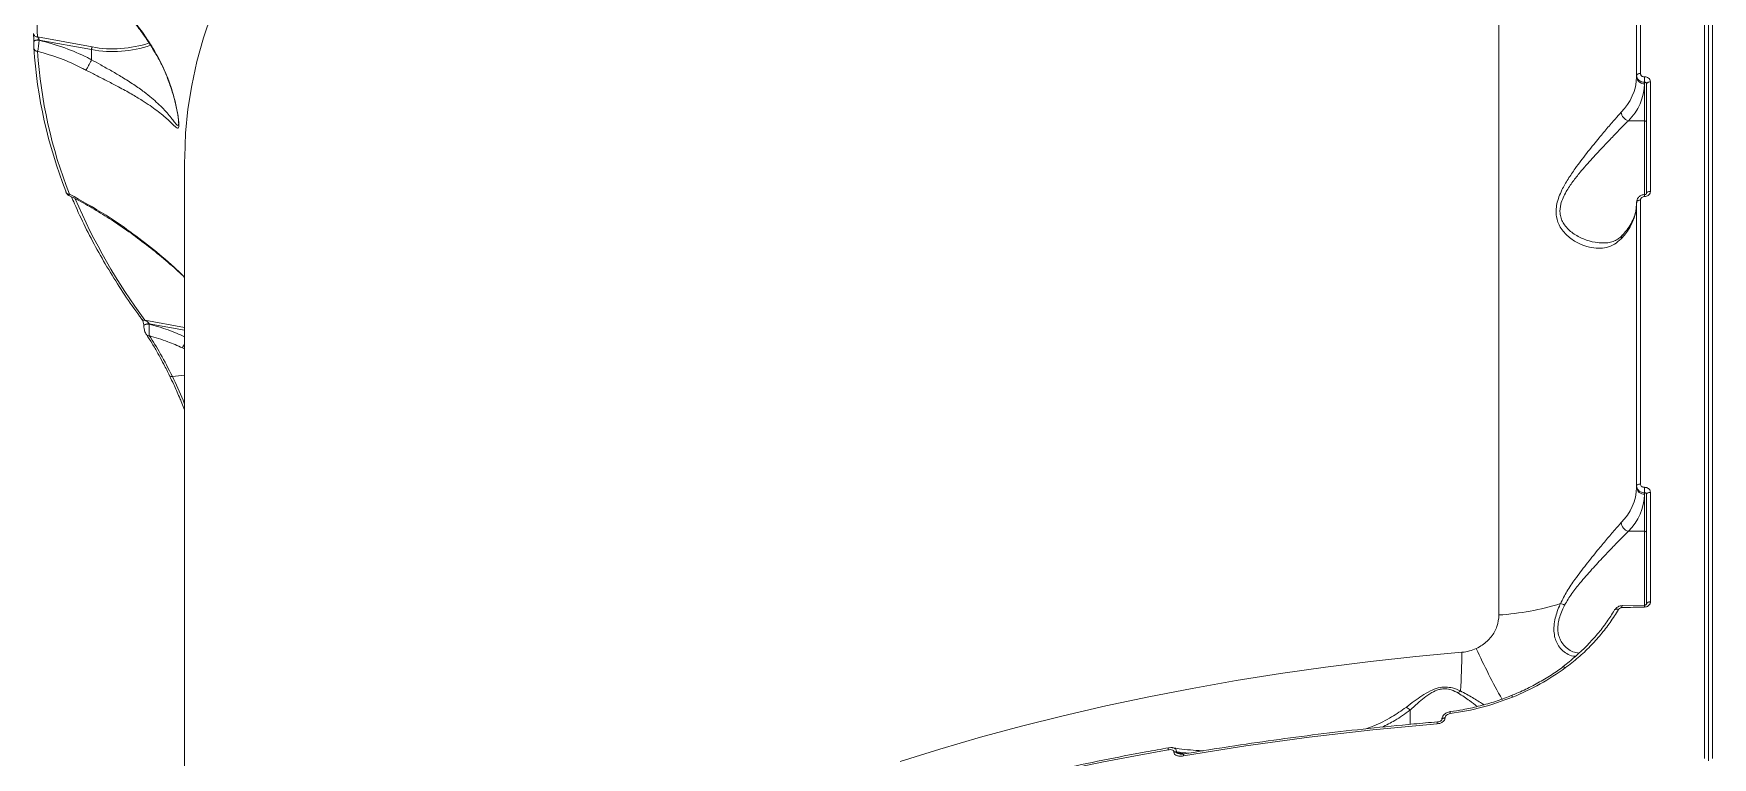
# Model space of a CAD drawing. Header units: millimetres. Extents: x -7151 to 6134, y -5040 to 5562.
# Drawn here: x -447.4 to -26.6, y 1548.6 to 1730 of the extents above; entities that cross this region are included whole.
import ezdxf

# ---------------------------------------------------------------- set-up
doc = ezdxf.new("R2010")
doc.units = ezdxf.units.MM
doc.layers.add('DIKOM_ОБЪЕКТ', color=7, linetype='Continuous')

msp = doc.modelspace()

# ---------------------------------------------------------------- linework, layer by layer
at = {"layer": 'DIKOM_ОБЪЕКТ', "color": 7, "linetype": 'Continuous', "lineweight": 15}
for p, q in [((-28.564, 1548.296), (-28.564, 1963.165)), ((-27.562, 1962.65), (-27.562, 1547.781)), ((-26.56, 1963.165), (-26.56, 1548.296)), ((-80.064, 1584.289), (-80.064, 1884.297)), ((-45.562, 1719.466), (-45.562, 1790.611)), ((-44.603, 1791.126), (-44.603, 1719.981)), ((-447.394, 1727.876), (-447.394, 1727.847)), ((-447.394, 1727.876), (-447.393, 1727.861)), ((-447.394, 1727.847), (-447.393, 1727.833)), ((-446.436, 1729.132), (-432.75, 1726.626)), ((-446.059, 1728.361), (-446.059, 1728.333)), ((-432.914, 1725.954), (-446.059, 1728.361)), ((-432.914, 1723.421), (-432.914, 1725.954)), ((-432.914, 1723.421), (-432.916, 1723.415)), ((-45.562, 1719.127), (-45.562, 1719.466)), ((-43.562, 1717.412), (-43.562, 1717.772)), ((-43.562, 1708.144), (-43.562, 1717.412)), ((-43.062, 1689.943), (-43.062, 1717.372)), ((-42.097, 1717.887), (-42.097, 1690.457)), ((-47.612, 1708.144), (-43.562, 1708.144)), ((-43.562, 1689.598), (-43.562, 1708.144)), ((-409.562, 1698.034), (-409.562, 1435.926)), ((-45.562, 1616.606), (-45.562, 1687.751)), ((-44.603, 1688.266), (-44.603, 1617.121)), ((-419.805, 1656.754), (-419.805, 1656.673)), ((-419.503, 1658.127), (-409.562, 1656.333)), ((-419.155, 1654.548), (-419.169, 1654.568)), ((-418.474, 1657.24), (-418.474, 1657.159)), ((-409.562, 1655.631), (-418.474, 1657.24)), ((-409.562, 1650.969), (-410.133, 1651.231)), ((-413.333, 1644.231), (-413.339, 1644.243)), ((-412.648, 1644.048), (-409.562, 1644.42)), ((-410.447, 1637.812), (-409.562, 1635.675)), ((-45.562, 1616.266), (-45.562, 1616.606)), ((-43.562, 1614.552), (-43.562, 1614.912)), ((-43.562, 1605.284), (-43.562, 1614.552)), ((-43.062, 1587.082), (-43.062, 1614.512)), ((-42.097, 1615.027), (-42.097, 1587.597)), ((-47.612, 1605.284), (-43.562, 1605.284)), ((-43.562, 1586.738), (-43.562, 1605.284)), ((-43.582, 1586.768), (-49.202, 1586.638)), ((-102.374, 1560.47), (-102.374, 1556.884)), ((-94.424, 1558.032), (-94.424, 1557.979)), ((-93.581, 1558.54), (-93.581, 1558.465)), ((-92.249, 1560.053), (-92.254, 1560.053)), ((-161.542, 1549.853), (-161.542, 1549.957)), ((-160.904, 1549.957), (-160.904, 1549.853)), ((-157.801, 1549.677), (-160.904, 1549.957)), ((-160.904, 1549.853), (-158.863, 1549.498))]:
    msp.add_line(p, q, dxfattribs=at)
at = {"layer": 'DIKOM_ОБЪЕКТ', "color": 7, "linetype": 'Continuous', "lineweight": 15, "flags": 128}
for points in [[(-402.826, 1734.818), (-404.83, 1728.907), (-406.482, 1722.966), (-407.783, 1717.003), (-408.729, 1711.022), (-409.321, 1705.028), (-409.557, 1699.029), (-409.562, 1698.034)], [(-446.059, 1728.361), (-446.295, 1728.388), (-446.537, 1728.385), (-446.77, 1728.353), (-446.982, 1728.292), (-447.159, 1728.207), (-447.291, 1728.103), (-447.371, 1727.985), (-447.394, 1727.876)], [(-446.059, 1728.333), (-446.295, 1728.36), (-446.537, 1728.357), (-446.77, 1728.324), (-446.982, 1728.264), (-447.159, 1728.179), (-447.291, 1728.074), (-447.371, 1727.957), (-447.394, 1727.847)], [(-45.562, 1719.466), (-45.544, 1719.564), (-45.49, 1719.659), (-45.402, 1719.746), (-45.283, 1719.823), (-45.139, 1719.887), (-44.973, 1719.936), (-44.792, 1719.968), (-44.603, 1719.981)], [(-43.062, 1717.372), (-43.044, 1717.47), (-42.989, 1717.565), (-42.901, 1717.652), (-42.781, 1717.73), (-42.635, 1717.794), (-42.469, 1717.842), (-42.287, 1717.874), (-42.097, 1717.887)], [(-439.303, 1690.26), (-439.331, 1690.356), (-439.348, 1690.513)], [(-45.562, 1687.751), (-45.544, 1687.849), (-45.49, 1687.943), (-45.402, 1688.031), (-45.283, 1688.108), (-45.139, 1688.172), (-44.973, 1688.221), (-44.792, 1688.252), (-44.603, 1688.266)], [(-43.062, 1689.943), (-43.044, 1690.041), (-42.989, 1690.136), (-42.901, 1690.223), (-42.781, 1690.3), (-42.635, 1690.364), (-42.469, 1690.413), (-42.287, 1690.444), (-42.097, 1690.457)], [(-418.474, 1657.24), (-418.752, 1657.268), (-419.034, 1657.255), (-419.298, 1657.202), (-419.522, 1657.113), (-419.689, 1656.995), (-419.785, 1656.858), (-419.805, 1656.755)], [(-418.474, 1657.159), (-418.752, 1657.188), (-419.034, 1657.175), (-419.298, 1657.121), (-419.522, 1657.032), (-419.689, 1656.914), (-419.785, 1656.777), (-419.805, 1656.667)], [(-45.562, 1616.606), (-45.544, 1616.704), (-45.49, 1616.799), (-45.402, 1616.886), (-45.283, 1616.963), (-45.139, 1617.027), (-44.973, 1617.076), (-44.792, 1617.108), (-44.603, 1617.121)], [(-43.062, 1614.512), (-43.044, 1614.61), (-42.989, 1614.705), (-42.901, 1614.792), (-42.781, 1614.87), (-42.635, 1614.934), (-42.469, 1614.982), (-42.287, 1615.014), (-42.097, 1615.027)], [(-43.062, 1587.082), (-43.044, 1587.181), (-42.989, 1587.275), (-42.901, 1587.363), (-42.781, 1587.44), (-42.635, 1587.504), (-42.469, 1587.553), (-42.287, 1587.584), (-42.097, 1587.597)], [(-50.936, 1585.64), (-50.9, 1585.689), (-50.824, 1585.739), (-50.72, 1585.767), (-50.594, 1585.774), (-50.448, 1585.757), (-50.288, 1585.718), (-50.121, 1585.659)], [(-43.6, 1586.283), (-44.304, 1586.269), (-45.007, 1586.254), (-45.711, 1586.239), (-46.414, 1586.223), (-47.117, 1586.206), (-47.82, 1586.189), (-48.524, 1586.171), (-49.227, 1586.153)], [(-230.202, 1547.578), (-220.232, 1550.683), (-210.082, 1553.631), (-199.763, 1556.417), (-189.283, 1559.04), (-178.653, 1561.497), (-167.883, 1563.787), (-156.982, 1565.906), (-145.961, 1567.853), (-134.829, 1569.625), (-123.598, 1571.222), (-112.277, 1572.642), (-100.877, 1573.884), (-89.41, 1574.945)], [(-63.975, 1571.312), (-63.933, 1571.332), (-63.867, 1571.325), (-63.784, 1571.29), (-63.685, 1571.227), (-63.576, 1571.138), (-63.459, 1571.027)], [(-94.424, 1558.031), (-94.388, 1558.17), (-94.273, 1558.304), (-94.09, 1558.416), (-93.853, 1558.497), (-93.581, 1558.54)], [(-94.424, 1557.957), (-94.388, 1558.095), (-94.273, 1558.229), (-94.09, 1558.341), (-93.853, 1558.422), (-93.581, 1558.465)], [(-95.537, 1557.017), (-103.615, 1556.293), (-111.664, 1555.488), (-119.68, 1554.602), (-127.662, 1553.635), (-135.605, 1552.589), (-143.507, 1551.463), (-151.365, 1550.257), (-159.176, 1548.973)], [(-163.017, 1550.504), (-171.149, 1549.029), (-179.221, 1547.468), (-187.23, 1545.822), (-195.171, 1544.092), (-203.041, 1542.278), (-210.837, 1540.381), (-218.556, 1538.402), (-226.195, 1536.342)], [(-162.867, 1551.002), (-162.885, 1550.996), (-162.93, 1550.957), (-162.967, 1550.886), (-162.994, 1550.784), (-163.011, 1550.655), (-163.017, 1550.504)], [(-159.03, 1549.47), (-159.037, 1549.469), (-159.084, 1549.436), (-159.123, 1549.367), (-159.152, 1549.264), (-159.17, 1549.131), (-159.176, 1548.973)]]:
    msp.add_lwpolyline(points, dxfattribs=at)
at = {"layer": 'DIKOM_ОБЪЕКТ', "color": 7, "linetype": 'Continuous', "lineweight": 15}
for centre, radius, start, end in [((-334.72, 1734.415), 111.841, 170.80511, 182.70745), ((-446.516, 1730.051), 0.923, 184.65635, 274.95736), ((-329.509, 1733.877), 118.089, 183.63809, 201.54377), ((-446.456, 1726.45), 0.907, 184.21004, 271.37706), ((-427.598, 1755.259), 29.783, 259.71785, 288.62425), ((-427.556, 1754.523), 28.376, 259.45385, 288.68123), ((-328.834, 1733.023), 117.838, 183.63884, 201.54313), ((-58.675, 1719.601), 13.122, 314.85899, 357.92732), ((-57.332, 1717.911), 13.779, 314.8599, 357.92628), ((-43.695, 1719.281), 1.874, 184.73325, 274.06473), ((-20.7, 1719.098), 22.9, 179.88564, 183.31986), ((-47.05, 1710.451), 2.375, 183.65866, 256.29134), ((-43.529, 1707.676), 0.469, 4.77641, 94.01875), ((-438.531, 1690.585), 0.838, 202.83302, 276.24558), ((-298.79, 1747.736), 150.338, 203.17698, 216.5873), ((-41.114, 1689.292), 2.491, 172.24064, 183.42553), ((-58.675, 1687.886), 13.122, 314.85899, 357.92732), ((-48.105, 1678.619), 1.315, 138.29289, 181.52408), ((-419.701, 1658.885), 0.783, 218.91933, 284.60256), ((-418.576, 1655.008), 0.739, 218.47793, 281.726), ((-417.773, 1656.232), 9.131, 326.79221, 334.04933), ((-412.857, 1644.641), 0.628, 220.71769, 289.41575), ((-58.676, 1616.741), 13.122, 314.85934, 357.92697), ((-43.695, 1616.421), 1.874, 184.73541, 274.06256), ((-20.7, 1616.238), 22.9, 179.88564, 183.31986), ((-57.332, 1615.051), 13.779, 314.86078, 357.9254), ((-47.05, 1607.591), 2.375, 183.65866, 256.29134), ((-43.529, 1604.816), 0.469, 4.77018, 94.02499), ((-84.529, 1651.677), 67.536, 273.79031, 287.11321), ((-66.122, 1581.013), 6.292, 66.47343, 76.52342), ((-41.169, 1586.433), 2.436, 172.08586, 183.523), ((-47.362, 1586.3), 1.87, 169.58317, 184.51093), ((-217.963, 1574.393), 128.555, 355.92824, 0.24646), ((74.861, 1649.504), 176.692, 204.6197, 209.25729), ((-87.965, 1563.131), 2.77, 129.64837, 145.43221), ((-77.534, 1563.442), 0.877, 15.74318, 48.13433), ((-94.882, 1557.163), 0.672, 149.35715, 192.54962), ((-91.388, 1559.778), 0.909, 162.37124, 193.15282), ((-161.224, 1548.083), 1.901, 80.32139, 99.65722), ((-161.224, 1547.979), 1.901, 80.32139, 99.65722)]:
    msp.add_arc(centre, radius, start, end, dxfattribs=at)
for points, knots in [([(-445.227, 1752.371), (-444.188, 1751.8), (-442.062, 1750.633), (-438.866, 1748.547), (-435.647, 1746.2), (-432.482, 1743.614), (-429.42, 1740.831), (-426.515, 1737.896), (-423.804, 1734.852), (-421.311, 1731.726), (-419.063, 1728.604), (-417.74, 1726.466), (-417.105, 1725.44)], [0, 0, 0, 0, 0.0999214, 0.2045367, 0.3099557, 0.4160057, 0.5213124, 0.6240324, 0.7237688, 0.8203345, 0.9137774, 1, 1, 1, 1]), ([(-444.767, 1752.588), (-442.98, 1751.552), (-439.382, 1749.465), (-434.478, 1745.752), (-429.437, 1741.3), (-425.295, 1736.943), (-421.733, 1732.524), (-419.229, 1729.064), (-417.739, 1726.649), (-417.02, 1725.482)], [0, 0, 0, 0, 0.1738756, 0.3501403, 0.4880628, 0.6922752, 0.7971177, 0.9019395, 1, 1, 1, 1]), ([(-447.393, 1727.861), (-447.393, 1727.928), (-447.394, 1728.145), (-447.398, 1728.58), (-447.408, 1729.126), (-447.422, 1729.633), (-447.431, 1729.862), (-447.436, 1729.976)], [0, 0, 0, 0, 0.0931609, 0.3039037, 0.5302331, 0.7651604, 1, 1, 1, 1]), ([(-447.361, 1726.384), (-447.365, 1726.462), (-447.373, 1726.618), (-447.382, 1726.965), (-447.39, 1727.339), (-447.393, 1727.639), (-447.393, 1727.788), (-447.393, 1727.833)], [0, 0, 0, 0, 0.2336978, 0.4673096, 0.6955419, 0.9086694, 1, 1, 1, 1]), ([(-446.436, 1729.132), (-446.392, 1729.086), (-446.306, 1728.998), (-446.19, 1728.815), (-446.11, 1728.636), (-446.075, 1728.505), (-446.061, 1728.422), (-446.06, 1728.383), (-446.059, 1728.361)], [0, 0, 0, 0, 0.2685555, 0.5228544, 0.7425557, 0.8691034, 0.9241415, 1, 1, 1, 1]), ([(-446.059, 1728.333), (-446.062, 1728.244), (-446.074, 1727.951), (-446.12, 1727.369), (-446.207, 1726.645), (-446.32, 1725.978), (-446.396, 1725.688), (-446.434, 1725.544)], [0, 0, 0, 0, 0.0942462, 0.3122728, 0.5411953, 0.7714358, 1, 1, 1, 1]), ([(-446.059, 1728.333), (-443.892, 1727.738), (-439.782, 1726.612), (-435.435, 1724.712), (-433.258, 1723.597), (-432.914, 1723.421)], [0, 0, 0, 0, 0.4843403, 0.9185193, 1, 1, 1, 1]), ([(-432.75, 1726.626), (-432.754, 1726.619), (-432.767, 1726.6), (-432.797, 1726.543), (-432.839, 1726.436), (-432.881, 1726.277), (-432.909, 1726.107), (-432.913, 1726.005), (-432.914, 1725.954)], [0, 0, 0, 0, 0.0536011, 0.1414634, 0.3560771, 0.5708236, 0.7853302, 1, 1, 1, 1]), ([(-434.317, 1720.837), (-434.648, 1721.01), (-436.727, 1722.096), (-440.737, 1723.888), (-444.51, 1724.985), (-446.434, 1725.544)], [0, 0, 0, 0, 0.0849993, 0.5334718, 1, 1, 1, 1]), ([(-417.02, 1725.482), (-416.086, 1723.747), (-414.197, 1720.236), (-412.55, 1715.376), (-411.663, 1711.819), (-411.256, 1709.676), (-411.044, 1708.191), (-410.965, 1707.026), (-411.052, 1706.332), (-411.325, 1706.228), (-411.761, 1706.51), (-412.507, 1707.206), (-413.896, 1708.553), (-415.923, 1710.269), (-418.197, 1711.917), (-420.314, 1713.315), (-422.912, 1714.873), (-425.85, 1716.484), (-428.869, 1718.051), (-431.659, 1719.461), (-433.487, 1720.407), (-434.317, 1720.837)], [0, 0, 0, 0, 0.091327, 0.184876, 0.239019, 0.266438, 0.2946554, 0.3210566, 0.3475173, 0.383035, 0.4182934, 0.4536313, 0.5268366, 0.6259305, 0.6770939, 0.7282391, 0.79039, 0.854061, 0.9046404, 0.9566776, 1, 1, 1, 1]), ([(-434.317, 1720.837), (-434.308, 1720.849), (-434.241, 1720.941), (-434.076, 1721.193), (-433.788, 1721.681), (-433.471, 1722.267), (-433.16, 1722.88), (-432.997, 1723.236), (-432.916, 1723.415)], [0, 0, 0, 0, 0.02597374, 0.2095825, 0.40717548, 0.60479636, 0.80240868, 1, 1, 1, 1]), ([(-432.916, 1723.415), (-432.915, 1723.414), (-432.124, 1723.019), (-430.435, 1722.021), (-427.82, 1720.591), (-425.005, 1718.935), (-422.248, 1717.18), (-419.132, 1714.971), (-416.143, 1712.428), (-414.024, 1710.224), (-412.726, 1708.59), (-411.955, 1707.576), (-411.413, 1706.956), (-411.136, 1706.944), (-411.039, 1707.243), (-411.065, 1707.606), (-411.066, 1707.626)], [0, 0, 0, 0, 0.0000375, 0.0622088, 0.1373242, 0.2125228, 0.306098, 0.3997965, 0.5503261, 0.7010679, 0.771718, 0.8424101, 0.9124969, 0.9621457, 0.9979358, 1, 1, 1, 1]), ([(-417.02, 1725.482), (-417.039, 1725.471), (-417.1, 1725.437), (-417.109, 1725.435), (-417.115, 1725.434)], [0, 0, 0, 0, 0.3231706, 1, 1, 1, 1]), ([(-417.111, 1725.435), (-416.626, 1724.597), (-415.587, 1722.802), (-414.256, 1719.868), (-413.137, 1716.907), (-412.317, 1714.238), (-411.78, 1712.143), (-411.545, 1710.97), (-411.447, 1710.481)], [0, 0, 0, 0, 0.1777422, 0.380987, 0.592457, 0.763162, 0.90124, 1, 1, 1, 1]), ([(-43.562, 1717.772), (-43.71, 1717.779), (-44.082, 1717.797), (-44.645, 1717.997), (-45.151, 1718.379), (-45.496, 1718.889), (-45.54, 1719.274), (-45.562, 1719.466)], [0, 0, 0, 0, 0.1417361, 0.3563978, 0.5709482, 0.7854327, 1, 1, 1, 1]), ([(-44.603, 1719.981), (-44.592, 1719.885), (-44.569, 1719.693), (-44.397, 1719.44), (-44.143, 1719.251), (-43.861, 1719.154), (-43.674, 1719.147), (-43.6, 1719.144)], [0, 0, 0, 0, 0.2142795, 0.4286235, 0.6431815, 0.8580768, 1, 1, 1, 1]), ([(-43.6, 1719.144), (-43.489, 1719.14), (-43.21, 1719.13), (-42.787, 1718.983), (-42.406, 1718.7), (-42.146, 1718.319), (-42.113, 1718.031), (-42.097, 1717.887)], [0, 0, 0, 0, 0.1419081, 0.3567183, 0.571296, 0.7857016, 1, 1, 1, 1]), ([(-43.062, 1717.372), (-43.067, 1717.42), (-43.079, 1717.516), (-43.165, 1717.639), (-43.292, 1717.729), (-43.432, 1717.773), (-43.525, 1717.772), (-43.562, 1717.772)], [0, 0, 0, 0, 0.2140116, 0.4281928, 0.6430344, 0.858075, 1, 1, 1, 1]), ([(-411.447, 1710.481), (-411.44, 1710.451), (-411.343, 1709.99), (-411.226, 1709.222), (-411.107, 1708.333), (-411.065, 1707.787), (-411.066, 1707.659), (-411.066, 1707.626)], [0, 0, 0, 0, 0.0253959, 0.3851832, 0.6805493, 0.9179559, 1, 1, 1, 1]), ([(-49.42, 1678.585), (-49.975, 1678.077), (-51.087, 1677.062), (-53.063, 1676.317), (-55.185, 1676.087), (-57.562, 1676.393), (-60.142, 1677.307), (-62.7, 1678.962), (-64.735, 1681.206), (-65.688, 1683.601), (-65.806, 1685.662), (-65.593, 1687.333), (-65.071, 1689.062), (-64.15, 1691.164), (-62.771, 1693.56), (-60.67, 1696.62), (-58.117, 1699.972), (-55.399, 1703.311), (-52.99, 1706.206), (-51.002, 1708.541), (-49.918, 1709.746), (-49.42, 1710.3)], [0, 0, 0, 0, 0.0554777, 0.1110244, 0.1664992, 0.2220063, 0.2900261, 0.3579642, 0.4226763, 0.477409, 0.5052477, 0.5330958, 0.5627101, 0.5923755, 0.6404307, 0.6885816, 0.7603272, 0.8320617, 0.8909999, 0.9498682, 1, 1, 1, 1]), ([(-47.612, 1708.144), (-48.137, 1707.627), (-49.273, 1706.505), (-51.354, 1704.357), (-53.866, 1701.727), (-56.712, 1698.681), (-59.385, 1695.668), (-61.601, 1692.885), (-63.052, 1690.741), (-64.036, 1688.831), (-64.691, 1687), (-64.835, 1685.479), (-64.643, 1684.139), (-64.317, 1683.123), (-63.371, 1681.504), (-61.536, 1679.815), (-58.857, 1678.412), (-56.231, 1677.628), (-54.59, 1677.55), (-53.893, 1677.518)], [0, 0, 0, 0, 0.0614316, 0.1331444, 0.206803, 0.2939334, 0.3833538, 0.4406194, 0.4990518, 0.5330415, 0.567942, 0.6178988, 0.631208, 0.6623773, 0.6945854, 0.7715352, 0.853517, 0.9377497, 1, 1, 1, 1]), ([(-439.287, 1690.269), (-439.251, 1690.16), (-439.184, 1689.961), (-439.011, 1689.711), (-438.822, 1689.504), (-438.672, 1689.441), (-438.632, 1689.425)], [0, 0, 0, 0, 0.3526385, 0.6429283, 0.9050098, 1, 1, 1, 1]), ([(-438.632, 1689.427), (-438.138, 1689.187), (-436.2, 1688.248), (-432.809, 1686.334), (-428.454, 1683.682), (-424.075, 1680.732), (-419.683, 1677.518), (-415.375, 1674.075), (-411.987, 1671.18), (-410.104, 1669.374), (-409.562, 1668.854)], [0, 0, 0, 0, 0.0496349, 0.1942653, 0.3409758, 0.4897713, 0.6405937, 0.7935044, 0.9405773, 1, 1, 1, 1]), ([(-438.44, 1689.752), (-438.482, 1689.621), (-438.553, 1689.403), (-438.605, 1689.432), (-438.626, 1689.443)], [0, 0, 0, 0, 0.60146012, 1, 1, 1, 1]), ([(-438.44, 1689.752), (-435.368, 1688.06), (-430.273, 1685.254), (-423.257, 1680.448), (-417.336, 1675.886), (-412.745, 1672.048), (-410.209, 1669.548), (-409.562, 1668.911)], [0, 0, 0, 0, 0.3104562, 0.5148972, 0.7193286, 0.9284739, 1, 1, 1, 1]), ([(-437.922, 1689.078), (-437.68, 1688.501), (-436.623, 1685.983), (-434.534, 1681.552), (-431.535, 1675.804), (-428.223, 1670.102), (-424.673, 1664.547), (-421.965, 1660.657), (-420.494, 1658.645), (-420.309, 1658.393)], [0, 0, 0, 0, 0.0553284, 0.2410588, 0.4268296, 0.6126539, 0.7985275, 0.9747113, 1, 1, 1, 1]), ([(-43.581, 1689.614), (-43.639, 1689.617), (-43.953, 1689.631), (-44.523, 1689.437), (-45.133, 1688.986), (-45.479, 1688.372), (-45.605, 1687.88), (-45.545, 1687.627), (-45.534, 1687.583)], [0, 0, 0, 0, 0.0538767, 0.2916804, 0.5387822, 0.751453, 0.9573194, 1, 1, 1, 1]), ([(-43.6, 1689.143), (-43.713, 1689.132), (-43.938, 1689.108), (-44.239, 1688.954), (-44.466, 1688.732), (-44.586, 1688.488), (-44.598, 1688.329), (-44.603, 1688.266)], [0, 0, 0, 0, 0.2150654, 0.4302018, 0.6449226, 0.8594308, 1, 1, 1, 1]), ([(-43.075, 1689.916), (-43.074, 1689.899), (-43.073, 1689.871), (-43.16, 1689.77), (-43.282, 1689.692), (-43.436, 1689.639), (-43.586, 1689.623), (-43.671, 1689.633), (-43.703, 1689.636)], [0, 0, 0, 0, 0.2755858, 0.4590789, 0.6095598, 0.7622434, 0.9132564, 1, 1, 1, 1]), ([(-42.097, 1690.457), (-42.104, 1690.363), (-42.122, 1690.124), (-42.302, 1689.759), (-42.642, 1689.426), (-43.093, 1689.196), (-43.431, 1689.161), (-43.6, 1689.143)], [0, 0, 0, 0, 0.1406375, 0.3551343, 0.569861, 0.7848418, 1, 1, 1, 1]), ([(-45.562, 1687.411), (-45.569, 1687.142), (-45.592, 1686.306), (-45.855, 1684.908), (-46.473, 1683.223), (-47.404, 1681.567), (-48.334, 1680.33), (-48.947, 1679.65), (-49.084, 1679.498)], [0, 0, 0, 0, 0.1027401, 0.3181998, 0.5309333, 0.7384758, 0.941515, 1, 1, 1, 1]), ([(-49.093, 1679.526), (-49.19, 1679.41), (-49.566, 1678.964), (-50.338, 1678.413), (-51.445, 1677.855), (-52.632, 1677.538), (-53.506, 1677.53), (-53.89, 1677.527)], [0, 0, 0, 0, 0.07525782, 0.29062466, 0.53424727, 0.79573394, 1, 1, 1, 1]), ([(-420.303, 1658.381), (-420.295, 1658.371), (-420.267, 1658.335), (-420.15, 1658.132), (-420.013, 1657.806), (-419.897, 1657.422), (-419.835, 1657.113), (-419.808, 1656.89), (-419.806, 1656.795), (-419.806, 1656.755)], [0, 0, 0, 0, 0.0704855, 0.2593272, 0.5057206, 0.692611, 0.8267336, 0.9291259, 1, 1, 1, 1]), ([(-419.796, 1656.666), (-419.794, 1656.478), (-419.791, 1656.246), (-419.731, 1656.016), (-419.719, 1655.972)], [0, 0, 0, 0, 0.8120076, 1, 1, 1, 1]), ([(-419.719, 1655.972), (-419.686, 1655.822), (-419.604, 1655.46), (-419.418, 1654.974), (-419.236, 1654.703), (-419.153, 1654.579)], [0, 0, 0, 0, 0.2777893, 0.667629, 1, 1, 1, 1]), ([(-419.503, 1658.127), (-419.372, 1658.063), (-419.131, 1657.945), (-418.825, 1657.728), (-418.632, 1657.547), (-418.538, 1657.422), (-418.498, 1657.346), (-418.477, 1657.287), (-418.475, 1657.253), (-418.474, 1657.24)], [0, 0, 0, 0, 0.3386774, 0.6208354, 0.8057757, 0.875971, 0.9257821, 0.9716912, 1, 1, 1, 1]), ([(-419.149, 1654.552), (-419.148, 1654.55), (-418.681, 1653.861), (-417.704, 1652.317), (-416.647, 1650.561), (-416.067, 1649.487), (-415.978, 1649.321)], [0, 0, 0, 0, 0.0016398, 0.4587013, 0.9166074, 1, 1, 1, 1]), ([(-418.474, 1657.159), (-418.481, 1656.965), (-418.494, 1656.577), (-418.495, 1655.908), (-418.484, 1655.249), (-418.461, 1654.676), (-418.437, 1654.407), (-418.426, 1654.285)], [0, 0, 0, 0, 0.19605217, 0.39177541, 0.59611732, 0.81706153, 1, 1, 1, 1]), ([(-418.474, 1657.159), (-416.862, 1656.716), (-413.844, 1655.886), (-410.923, 1654.62), (-409.562, 1654.031)], [0, 0, 0, 0, 0.5343833, 1, 1, 1, 1]), ([(-418.426, 1654.285), (-417.483, 1652.815), (-415.572, 1649.838), (-413.63, 1645.994), (-412.648, 1644.048)], [0, 0, 0, 0, 0.4938467, 1, 1, 1, 1]), ([(-410.133, 1651.231), (-411.343, 1651.769), (-414.062, 1652.977), (-416.869, 1653.818), (-418.426, 1654.285)], [0, 0, 0, 0, 0.4451097, 1, 1, 1, 1]), ([(-415.978, 1649.321), (-415.577, 1648.595), (-414.696, 1646.999), (-413.817, 1645.215), (-413.338, 1644.243)], [0, 0, 0, 0, 0.45495076, 1, 1, 1, 1]), ([(-413.342, 1644.226), (-412.997, 1643.513), (-412.17, 1641.804), (-411.201, 1639.645), (-410.594, 1638.169), (-410.447, 1637.812)], [0, 0, 0, 0, 0.3520113, 0.8431514, 1, 1, 1, 1]), ([(-412.648, 1644.048), (-411.726, 1642.139), (-410.667, 1639.946), (-409.689, 1637.437), (-409.562, 1637.112)], [0, 0, 0, 0, 0.870424, 1, 1, 1, 1]), ([(-43.562, 1614.912), (-43.71, 1614.919), (-44.082, 1614.937), (-44.645, 1615.137), (-45.151, 1615.519), (-45.496, 1616.029), (-45.54, 1616.414), (-45.562, 1616.606)], [0, 0, 0, 0, 0.1417361, 0.3563978, 0.5709482, 0.7854327, 1, 1, 1, 1]), ([(-44.603, 1617.121), (-44.592, 1617.025), (-44.569, 1616.833), (-44.397, 1616.579), (-44.143, 1616.391), (-43.861, 1616.294), (-43.674, 1616.287), (-43.6, 1616.284)], [0, 0, 0, 0, 0.2142181, 0.4285789, 0.6431536, 0.8580657, 1, 1, 1, 1]), ([(-43.6, 1616.284), (-43.489, 1616.28), (-43.21, 1616.27), (-42.787, 1616.123), (-42.406, 1615.84), (-42.146, 1615.459), (-42.113, 1615.171), (-42.097, 1615.027)], [0, 0, 0, 0, 0.1419081, 0.3567183, 0.571296, 0.7857016, 1, 1, 1, 1]), ([(-43.062, 1614.512), (-43.067, 1614.56), (-43.079, 1614.655), (-43.165, 1614.779), (-43.292, 1614.869), (-43.432, 1614.913), (-43.525, 1614.912), (-43.562, 1614.912)], [0, 0, 0, 0, 0.2140199, 0.4282095, 0.6429348, 0.8580695, 1, 1, 1, 1]), ([(-64.656, 1587.131), (-64.141, 1588.16), (-63.092, 1590.254), (-60.837, 1593.523), (-58.204, 1596.995), (-55.497, 1600.334), (-53.061, 1603.258), (-51.044, 1605.633), (-49.933, 1606.868), (-49.42, 1607.44)], [0, 0, 0, 0, 0.1260956, 0.2567306, 0.4243384, 0.5968658, 0.7353019, 0.8775703, 1, 1, 1, 1]), ([(-47.612, 1605.284), (-48.153, 1604.75), (-49.308, 1603.609), (-51.419, 1601.428), (-53.941, 1598.787), (-56.794, 1595.736), (-59.525, 1592.631), (-61.918, 1589.658), (-63.041, 1587.749), (-63.61, 1586.781)], [0, 0, 0, 0, 0.1227124, 0.2624629, 0.4060151, 0.5749222, 0.7482616, 0.8723702, 1, 1, 1, 1]), ([(-60.855, 1573.964), (-60.881, 1573.961), (-61.535, 1573.892), (-62.638, 1574.316), (-64.082, 1575.206), (-65.118, 1576.409), (-65.832, 1577.821), (-66.245, 1579.337), (-66.342, 1581.095), (-66.047, 1583.479), (-65.354, 1585.549), (-64.749, 1586.919), (-64.656, 1587.131)], [0, 0, 0, 0, 0.0066425, 0.1681103, 0.2964427, 0.4246293, 0.5191675, 0.6135892, 0.7097059, 0.8058164, 0.9699743, 1, 1, 1, 1]), ([(-63.61, 1586.781), (-63.708, 1586.586), (-64.337, 1585.337), (-65.044, 1583.486), (-65.348, 1581.381), (-65.303, 1580.281), (-65.122, 1579.222), (-64.8, 1578.212), (-64.033, 1576.907), (-62.932, 1575.82), (-61.542, 1574.99), (-60.528, 1574.827), (-60.02, 1574.745)], [0, 0, 0, 0, 0.03130951, 0.2004969, 0.29024988, 0.38001197, 0.3969252, 0.49475318, 0.59273788, 0.72818169, 0.86381528, 1, 1, 1, 1]), ([(-43.075, 1587.056), (-43.074, 1587.039), (-43.073, 1587.011), (-43.16, 1586.909), (-43.282, 1586.832), (-43.436, 1586.779), (-43.586, 1586.763), (-43.671, 1586.773), (-43.703, 1586.776)], [0, 0, 0, 0, 0.2755858, 0.4590789, 0.6095598, 0.7622434, 0.9132564, 1, 1, 1, 1]), ([(-42.097, 1587.597), (-42.104, 1587.503), (-42.122, 1587.263), (-42.302, 1586.899), (-42.642, 1586.566), (-43.093, 1586.336), (-43.431, 1586.301), (-43.6, 1586.283)], [0, 0, 0, 0, 0.1406397, 0.3550994, 0.5698625, 0.7848467, 1, 1, 1, 1]), ([(-85.768, 1575.895), (-85.248, 1576.165), (-83.794, 1576.921), (-81.869, 1578.785), (-80.353, 1581.423), (-80.161, 1583.327), (-80.064, 1584.289)], [0, 0, 0, 0, 0.1529475, 0.4283697, 0.7114299, 1, 1, 1, 1]), ([(-50.121, 1585.659), (-50.789, 1584.576), (-52.126, 1582.409), (-54.514, 1579.335), (-57.189, 1576.389), (-60.153, 1573.588), (-62.357, 1571.881), (-63.459, 1571.027)], [0, 0, 0, 0, 0.1976858, 0.3953937, 0.5930917, 0.7965507, 1, 1, 1, 1]), ([(-51.038, 1585.693), (-51.151, 1585.487), (-51.8, 1584.304), (-52.606, 1583.183), (-53.27, 1582.258)], [0, 0, 0, 0, 0.1745131, 1, 1, 1, 1]), ([(-49.201, 1586.622), (-49.288, 1586.623), (-49.633, 1586.625), (-50.189, 1586.406), (-50.715, 1586.02), (-50.885, 1585.682), (-50.95, 1585.554)], [0, 0, 0, 0, 0.1191593, 0.4714883, 0.7998144, 1, 1, 1, 1]), ([(-49.227, 1586.153), (-49.34, 1586.14), (-49.565, 1586.115), (-49.865, 1585.959), (-50.039, 1585.79), (-50.107, 1585.682), (-50.121, 1585.659)], [0, 0, 0, 0, 0.3067513, 0.6133358, 0.9194678, 1, 1, 1, 1]), ([(-53.27, 1582.258), (-53.311, 1582.198), (-54.023, 1581.131), (-55.658, 1579.169), (-58.173, 1576.396), (-60.978, 1573.816), (-62.943, 1572.142), (-64.02, 1571.387), (-64.033, 1571.378)], [0, 0, 0, 0, 0.0146934, 0.259497, 0.5052827, 0.7513915, 0.9969893, 1, 1, 1, 1]), ([(-89.41, 1574.945), (-89.351, 1574.951), (-88.711, 1575.008), (-87.458, 1575.222), (-86.338, 1575.668), (-85.768, 1575.895)], [0, 0, 0, 0, 0.0467824, 0.5142553, 1, 1, 1, 1]), ([(-64, 1571.345), (-64.453, 1570.999), (-65.918, 1569.884), (-68.597, 1568.196), (-72.01, 1566.308), (-74.813, 1564.953), (-76.5, 1564.299), (-76.959, 1564.121)], [0, 0, 0, 0, 0.1172688, 0.3790618, 0.6408563, 0.9023937, 1, 1, 1, 1]), ([(-63.459, 1571.027), (-65.495, 1569.623), (-69.616, 1566.782), (-74.314, 1564.722), (-76.69, 1563.68)], [0, 0, 0, 0, 0.4941788, 1, 1, 1, 1]), ([(-103.374, 1561.138), (-102.691, 1561.661), (-101.428, 1562.63), (-99.423, 1564.064), (-97.443, 1565.237), (-95.401, 1566.059), (-93.431, 1566.306), (-91.483, 1566.017), (-90.371, 1565.539), (-89.733, 1565.264)], [0, 0, 0, 0, 0.1839836, 0.3401645, 0.4956608, 0.6241959, 0.7374804, 0.8492188, 1, 1, 1, 1]), ([(-90.246, 1564.703), (-90.805, 1565.008), (-91.763, 1565.531), (-93.398, 1565.862), (-94.519, 1565.755), (-95.687, 1565.458), (-97.128, 1564.783), (-98.875, 1563.558), (-100.649, 1562.048), (-101.764, 1561.028), (-102.374, 1560.47)], [0, 0, 0, 0, 0.1504005, 0.257911, 0.3420764, 0.3655621, 0.4905052, 0.6488117, 0.8079323, 1, 1, 1, 1]), ([(-76.69, 1563.68), (-79.192, 1562.765), (-84.259, 1560.913), (-89.579, 1560.022), (-92.273, 1559.571)], [0, 0, 0, 0, 0.4937669, 1, 1, 1, 1]), ([(-76.957, 1564.115), (-77.217, 1564.004), (-78.673, 1563.379), (-81.44, 1562.454), (-85.242, 1561.367), (-88.861, 1560.562), (-91.211, 1560.226), (-92.253, 1560.077)], [0, 0, 0, 0, 0.0536683, 0.3010981, 0.5500236, 0.8003511, 1, 1, 1, 1]), ([(-85.523, 1561.346), (-86.136, 1561.837), (-87.484, 1562.918), (-89.271, 1564.073), (-90.246, 1564.703)], [0, 0, 0, 0, 0.4542248, 1, 1, 1, 1]), ([(-89.733, 1565.264), (-88.694, 1564.712), (-86.613, 1563.606), (-84.736, 1562.379), (-83.945, 1561.874), (-83.837, 1561.805)], [0, 0, 0, 0, 0.4629231, 0.9266492, 1, 1, 1, 1]), ([(-95.459, 1557.505), (-97.452, 1557.332), (-103.23, 1556.831), (-112.753, 1555.878), (-123.999, 1554.596), (-135.173, 1553.153), (-146.07, 1551.58), (-154.005, 1550.319), (-158.246, 1549.603), (-159.03, 1549.47)], [0, 0, 0, 0, 0.0925207, 0.2683029, 0.4440847, 0.6198745, 0.7956623, 0.9622028, 1, 1, 1, 1]), ([(-113.185, 1555.803), (-112.595, 1556.027), (-110.431, 1556.85), (-107.077, 1558.558), (-104.561, 1560.311), (-103.374, 1561.138)], [0, 0, 0, 0, 0.1652596, 0.6064339, 1, 1, 1, 1]), ([(-102.376, 1560.477), (-103.617, 1559.559), (-105.803, 1557.941), (-108.308, 1556.716), (-109.39, 1556.186)], [0, 0, 0, 0, 0.5677032, 1, 1, 1, 1]), ([(-103.374, 1561.138), (-103.343, 1561.127), (-103.178, 1561.068), (-102.832, 1560.889), (-102.539, 1560.624), (-102.376, 1560.477)], [0, 0, 0, 0, 0.0927681, 0.4978706, 1, 1, 1, 1]), ([(-102.374, 1560.47), (-102.374, 1560.471), (-102.374, 1560.473), (-102.375, 1560.476), (-102.376, 1560.477), (-102.376, 1560.477)], [0, 0, 0, 0, 0.4201376, 0.7687833, 1, 1, 1, 1]), ([(-93.581, 1558.465), (-93.597, 1558.345), (-93.627, 1558.103), (-93.871, 1557.735), (-94.298, 1557.378), (-94.889, 1557.11), (-95.333, 1557.046), (-95.537, 1557.017)], [0, 0, 0, 0, 0.1523182, 0.3040459, 0.5080346, 0.773244, 1, 1, 1, 1]), ([(-94.422, 1557.984), (-94.422, 1557.982), (-94.423, 1557.979), (-94.455, 1557.928), (-94.52, 1557.86), (-94.643, 1557.761), (-94.863, 1557.643), (-95.153, 1557.537), (-95.366, 1557.528), (-95.459, 1557.524)], [0, 0, 0, 0, 0.06829047, 0.1407862, 0.22634651, 0.33620275, 0.51749378, 0.78814322, 1, 1, 1, 1]), ([(-92.252, 1560.04), (-92.34, 1560.031), (-92.746, 1559.987), (-93.371, 1559.717), (-93.994, 1559.219), (-94.325, 1558.65), (-94.457, 1558.229), (-94.423, 1558.033), (-94.422, 1558.03)], [0, 0, 0, 0, 0.0822095, 0.3768364, 0.6102188, 0.8113127, 0.9964824, 1, 1, 1, 1]), ([(-92.273, 1559.571), (-92.439, 1559.537), (-92.768, 1559.469), (-93.174, 1559.241), (-93.44, 1558.975), (-93.564, 1558.737), (-93.577, 1558.596), (-93.581, 1558.54)], [0, 0, 0, 0, 0.2718412, 0.5388019, 0.7375412, 0.8966332, 1, 1, 1, 1]), ([(-162.867, 1551.002), (-164.777, 1550.662), (-170.316, 1549.676), (-179.404, 1547.927), (-190.087, 1545.705), (-200.647, 1543.332), (-211.076, 1540.809), (-219.506, 1538.628), (-224.443, 1537.276), (-225.989, 1536.852)], [0, 0, 0, 0, 0.0879806, 0.2551317, 0.4222891, 0.5894507, 0.7566152, 0.9237863, 1, 1, 1, 1]), ([(-161.542, 1549.957), (-161.551, 1550.024), (-161.569, 1550.156), (-161.716, 1550.332), (-161.997, 1550.489), (-162.453, 1550.571), (-162.823, 1550.527), (-163.017, 1550.504)], [0, 0, 0, 0, 0.119027, 0.2374465, 0.4123325, 0.6910466, 1, 1, 1, 1]), ([(-161.858, 1551.026), (-161.894, 1551.034), (-162.183, 1551.095), (-162.532, 1551.084), (-162.827, 1551), (-162.866, 1550.989)], [0, 0, 0, 0, 0.1112384, 0.8824582, 1, 1, 1, 1]), ([(-154.203, 1550.26), (-154.322, 1550.265), (-156.333, 1550.34), (-158.883, 1550.572), (-161.315, 1550.914), (-161.834, 1550.987)], [0, 0, 0, 0, 0.0470232, 0.7969028, 1, 1, 1, 1]), ([(-161.831, 1551), (-161.691, 1550.981), (-161.408, 1550.942), (-161.127, 1550.675), (-160.946, 1550.345), (-160.918, 1550.089), (-160.904, 1549.957)], [0, 0, 0, 0, 0.2780337, 0.564418, 0.7762149, 1, 1, 1, 1]), ([(-159.176, 1548.973), (-159.487, 1548.939), (-160.083, 1548.873), (-160.817, 1549.012), (-161.268, 1549.268), (-161.5, 1549.545), (-161.528, 1549.75), (-161.542, 1549.853)], [0, 0, 0, 0, 0.3089118, 0.5923256, 0.7697272, 0.8844673, 1, 1, 1, 1]), ([(-160.904, 1549.853), (-160.902, 1549.838), (-160.897, 1549.805), (-160.852, 1549.749), (-160.707, 1549.647), (-160.377, 1549.525), (-160.068, 1549.499), (-159.882, 1549.483)], [0, 0, 0, 0, 0.0440227, 0.0982681, 0.1971149, 0.5172171, 1, 1, 1, 1]), ([(-159.031, 1549.489), (-159.101, 1549.472), (-159.403, 1549.395), (-159.749, 1549.406), (-159.954, 1549.456), (-159.979, 1549.462)], [0, 0, 0, 0, 0.2068734, 0.9008212, 1, 1, 1, 1])]:
    msp.add_open_spline(points, degree=3, knots=knots, dxfattribs=at)

doc.saveas('drawing.dxf')
